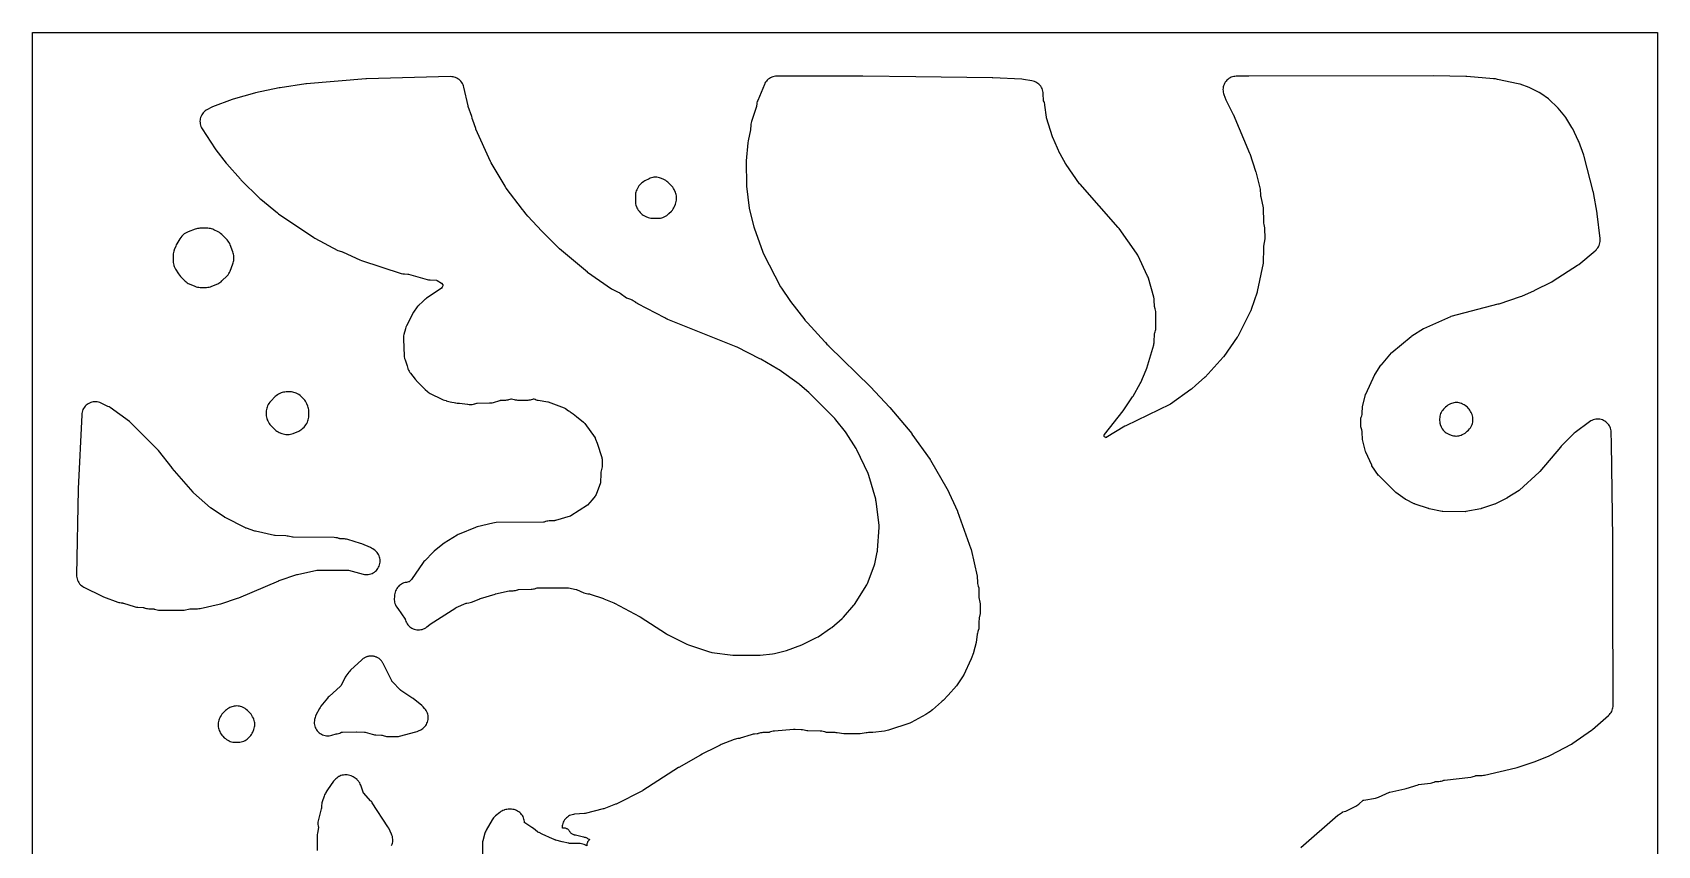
# Model space of a CAD drawing. Header units: millimetres. Extents: x 0 to 300, y 0 to 300.
# Drawn here: x 0 to 300, y 150 to 300 of the extents above; entities that cross this region are included whole.
import ezdxf

# ---------------------------------------------------------------- set-up
doc = ezdxf.new("R2010")
doc.units = ezdxf.units.MM
doc.layers.add('CUT', color=7, linetype='CONTINUOUS')

msp = doc.modelspace()

# ---------------------------------------------------------------- linework, layer by layer
at = {"layer": 'CUT'}
for points in [[(0.0029, 0.0029), (0, 0.0614), (0, 299.9386), (0.0029, 299.9971), (0.0614, 300), (299.8976, 300), (299.9561, 299.9971), (299.9589, 299.9386), (299.9589, 0.0614), (299.9561, 0.0029), (299.8976, 0), (0.0614, 0)], [(69.2936, 255.4072), (69.374, 255.3935), (69.3923, 255.3889), (72.8507, 254.432), (72.8559, 254.4306), (73.1263, 254.3716), (73.4016, 254.3429), (74.5835, 254.2857), (74.6026, 254.2843), (74.6256, 254.2808), (74.6522, 254.2707), (74.67, 254.2623), (74.7048, 254.2448), (75.5113, 253.7347), (75.7237, 253.4282), (75.7706, 253.3043), (75.7762, 253.2883), (75.7687, 253.2728), (75.6416, 253.0239), (75.5232, 252.8427), (75.5154, 252.8315), (75.507, 252.8256), (73.7934, 251.678), (72.7249, 250.9767), (72.5172, 250.8244), (72.4761, 250.7873), (72.4032, 250.7332), (72.2254, 250.5728), (71.8993, 250.2491), (71.394, 249.7651), (71.2536, 249.6192), (71.2221, 249.5808), (71.0974, 249.4486), (71.0871, 249.4356), (71.0307, 249.3747), (70.903, 249.2119), (70.4342, 248.5601), (70.3259, 248.3964), (70.3123, 248.3717), (70.289, 248.3367), (70.1902, 248.1582), (70.1807, 248.1392), (69.0396, 245.8635), (68.9359, 245.6268), (68.8571, 245.3807), (68.8551, 245.3729), (68.8465, 245.3472), (68.5588, 244.2824), (68.5071, 244.0465), (68.5011, 243.9961), (68.4845, 243.917), (68.4579, 243.6621), (68.4575, 243.4059), (68.6088, 240.364), (68.6304, 240.1373), (68.6726, 239.9136), (68.695, 239.8349), (68.6964, 239.8268), (68.7637, 239.5864), (69.1358, 238.4738), (69.2922, 237.9995), (69.3086, 237.9572), (69.3259, 237.9056), (69.4073, 237.6944), (69.5076, 237.4913), (69.6258, 237.2982), (69.7609, 237.1166), (70.6389, 236.0422), (70.8178, 235.8457), (70.8438, 235.8199), (70.9046, 235.7473), (71.0737, 235.5641), (72.0774, 234.581), (72.3072, 234.3248), (72.5074, 234.1256), (72.8885, 233.787), (73.0552, 233.6513), (73.2329, 233.5303), (73.4204, 233.4251), (75.5448, 232.3502), (75.8004, 232.2383), (76.0669, 232.1555), (76.0693, 232.155), (76.0719, 232.1541), (76.3687, 232.0797), (76.3849, 232.0722), (76.612, 231.9806), (76.8469, 231.9115), (77.0875, 231.8658), (77.3909, 231.8235), (77.8356, 231.712), (78.1026, 231.6603), (78.1069, 231.6599), (78.1185, 231.6577), (78.3896, 231.6355), (78.8219, 231.6236), (80.2836, 231.4195), (80.3603, 231.4018), (80.6151, 231.3702), (80.8718, 231.3649), (81.1277, 231.3859), (81.38, 231.433), (81.5896, 231.4835), (81.63, 231.4926), (81.6448, 231.4967), (82.0172, 231.5863), (82.0372, 231.5906), (82.0827, 231.5964), (84.3771, 231.6426), (84.61, 231.6582), (84.8405, 231.6954), (85.0665, 231.754), (85.0689, 231.7548), (86.2465, 232.1195), (86.2517, 232.121), (86.3017, 232.1321), (86.328, 232.1355), (86.3518, 232.1371), (87.3368, 232.1783), (87.3833, 232.1829), (87.5427, 232.1966), (87.5698, 232.2014), (87.6199, 232.2064), (87.7154, 232.227), (87.7594, 232.2347), (87.7933, 232.2438), (87.898, 232.2664), (88.1675, 232.3576), (88.3305, 232.4234), (88.3471, 232.4296), (88.3647, 232.4348), (88.393, 232.4298), (88.4102, 232.4254), (88.9162, 232.2844), (89.1235, 232.236), (89.3342, 232.2055), (89.5222, 232.1944), (89.5603, 232.192), (90.5072, 232.1745), (90.6048, 232.1746), (90.635, 232.1753), (90.68, 232.1745), (90.6803, 232.1745), (90.6804, 232.1745), (90.7835, 232.175), (91.4581, 232.1918), (91.4581, 232.1919), (91.4647, 232.192), (91.4717, 232.1925), (91.4722, 232.1925), (91.6921, 232.2068), (91.9099, 232.2403), (92.124, 232.293), (92.3325, 232.3642), (92.4829, 232.4231), (92.5009, 232.4296), (92.5168, 232.434), (92.5441, 232.425), (92.5615, 232.4176), (92.7555, 232.3302), (92.7593, 232.3285), (92.9575, 232.2492), (93.1618, 232.187), (93.3706, 232.1426), (95.1272, 231.8462), (95.132, 231.8453), (95.1833, 231.8327), (98.1351, 230.7656), (98.3813, 230.6395), (98.9616, 230.2276), (99.1225, 230.1134), (99.2338, 230.0344), (99.4322, 229.8936), (99.806, 229.6283), (100.4135, 229.1495), (101.7145, 228.1047), (101.855, 227.9642), (101.8722, 227.947), (101.8941, 227.9251), (101.9295, 227.8897), (101.9575, 227.8618), (103.834, 225.2005), (103.8349, 225.1983), (103.8474, 225.1672), (103.9221, 224.9807), (104.2193, 224.2392), (105.0727, 221.6023), (105.1216, 221.375), (105.125, 221.3572), (105.1281, 221.33), (105.1427, 219.854), (104.9646, 219.1337), (104.9137, 218.8661), (104.8922, 218.5945), (104.8907, 218.5315), (104.8891, 218.5109), (104.8481, 217.0061), (104.847, 216.9859), (104.846, 216.9787), (104.8373, 216.9431), (104.8309, 216.9239), (104.0429, 214.7607), (103.949, 214.5896), (103.9329, 214.5602), (103.9307, 214.5562), (103.8628, 214.4693), (103.2897, 213.7756), (102.4513, 212.7963), (99.3746, 210.8148), (99.3595, 210.8056), (99.3258, 210.7881), (99.2906, 210.7739), (99.2738, 210.7684), (96.5263, 209.9471), (96.5213, 209.9457), (96.4728, 209.9353), (96.4473, 209.9322), (96.4243, 209.9307), (95.3947, 209.8892), (95.1536, 209.8678), (94.9157, 209.8231), (94.6832, 209.7557), (94.4589, 209.6786), (94.4397, 209.6726), (94.3976, 209.663), (94.3547, 209.658), (94.3346, 209.6572), (85.5693, 209.5714), (85.2841, 209.5523), (85.0028, 209.5007), (82.1117, 208.7973), (81.9262, 208.7446), (81.7454, 208.6776), (78.7518, 207.4367), (78.5763, 207.3559), (78.4075, 207.2617), (76.0044, 205.7963), (75.719, 205.5936), (74.1721, 204.3226), (73.9695, 204.1367), (72.403, 202.5309), (72.2633, 202.3751), (72.1371, 202.2082), (69.9838, 199.098), (69.9806, 199.0937), (69.9481, 199.0541), (69.9295, 199.0352), (69.9118, 199.0193), (69.5101, 198.6763), (69.4961, 198.6649), (69.4644, 198.6427), (69.4277, 198.6305), (69.4102, 198.6261), (69.0346, 198.5405), (68.992, 198.5318), (68.79, 198.4964), (68.5556, 198.4311), (68.3285, 198.3434), (68.1111, 198.234), (67.9054, 198.104), (67.7132, 197.9546), (67.5365, 197.7873), (67.3769, 197.6035), (67.236, 197.4051), (67.115, 197.1939), (67.0151, 196.972), (66.9372, 196.7414), (66.8822, 196.5043), (66.8504, 196.263), (66.8423, 196.0198), (66.8429, 195.9833), (66.8259, 195.886), (66.8147, 195.8361), (66.7852, 195.5947), (66.7793, 195.3517), (66.797, 195.1092), (66.8382, 194.8696), (66.9025, 194.6351), (66.9892, 194.408), (67.0976, 194.1904), (67.2266, 193.9843), (67.375, 193.7918), (67.4197, 193.7393), (67.4309, 193.7239), (68.7778, 191.7691), (68.7883, 191.7531), (68.8081, 191.7168), (68.8326, 191.6358), (68.8475, 191.575), (68.9277, 191.3456), (69.0298, 191.1251), (69.1529, 190.9156), (69.2957, 190.719), (69.457, 190.5372), (69.6351, 190.3719), (69.8284, 190.2247), (70.0351, 190.0969), (70.2532, 189.9898), (70.4807, 189.9044), (70.7155, 189.8415), (70.9552, 189.8017), (71.1976, 189.7853), (71.4405, 189.7926), (71.6816, 189.8234), (71.9185, 189.8774), (72.149, 189.9542), (72.371, 190.053), (72.5824, 190.173), (72.7811, 190.3128), (73.3407, 190.7489), (73.3825, 190.78), (73.4256, 190.8092), (78.1267, 193.8526), (78.1312, 193.8554), (78.2023, 193.8937), (78.2189, 193.9014), (80.0549, 194.6931), (80.0714, 194.6998), (80.1079, 194.7116), (80.1455, 194.7198), (80.1631, 194.7224), (80.5509, 194.7701), (80.7848, 194.8102), (81.0139, 194.8723), (81.2361, 194.9559), (82.5528, 195.5238), (82.6165, 195.5491), (82.6816, 195.5707), (85.3883, 196.3847), (85.4312, 196.3967), (85.4746, 196.4071), (87.9718, 196.9586), (87.9772, 196.9597), (88.0611, 196.971), (88.0802, 196.9723), (88.7014, 196.9983), (88.9264, 197.0179), (89.1487, 197.0578), (89.3665, 197.1175), (89.5781, 197.1967), (89.6215, 197.2153), (89.6382, 197.2219), (89.675, 197.2336), (89.7134, 197.2381), (89.7314, 197.2388), (92.0524, 197.2843), (92.2632, 197.2974), (92.472, 197.3281), (92.6776, 197.3764), (93.1514, 197.5091), (93.1679, 197.5133), (93.2041, 197.52), (93.2409, 197.5234), (93.2573, 197.5238), (98.7977, 197.5303), (98.8161, 197.5299), (98.895, 197.5223), (98.9131, 197.5192), (100.3277, 197.2411), (100.3471, 197.2367), (100.429, 197.2114), (100.4474, 197.2041), (101.7934, 196.6265), (102.0254, 196.5403), (102.2647, 196.4774), (102.5092, 196.4385), (102.8191, 196.4048), (102.839, 196.4021), (102.9237, 196.3836), (102.943, 196.3778), (105.3775, 195.5656), (105.421, 195.5501), (105.4639, 195.533), (107.3215, 194.7489), (107.37, 194.7271), (107.4175, 194.7032), (112.0552, 192.2373), (112.0979, 192.2135), (112.1396, 192.1879), (117.0122, 189.0592), (117.2434, 188.9276), (120.7852, 187.1536), (121.1145, 187.0171), (124.959, 185.7362), (125.1868, 185.6721), (125.4196, 185.6299), (129.2996, 185.1137), (129.6343, 185.0919), (134.0523, 185.1009), (134.3149, 185.1152), (136.6198, 185.3635), (136.9552, 185.423), (138.9469, 185.918), (139.2001, 185.9954), (142.0222, 187.0242), (142.2865, 187.1382), (144.7262, 188.3614), (145.0015, 188.5222), (147.314, 190.0784), (147.5352, 190.2458), (149.4304, 191.8531), (149.5704, 191.9812), (149.7003, 192.1196), (151.6098, 194.3164), (151.7318, 194.4683), (151.8416, 194.6293), (153.8873, 197.8949), (154.005, 198.1046), (154.102, 198.3245), (155.3562, 201.585), (155.4175, 201.7643), (155.465, 201.9477), (155.9412, 204.122), (155.9742, 204.3055), (155.9935, 204.4909), (156.2703, 208.6531), (156.2749, 208.8864), (156.2577, 209.1191), (155.7309, 213.4757), (155.6978, 213.6788), (155.6481, 213.8786), (154.367, 218.2503), (154.3055, 218.4336), (154.2301, 218.6115), (152.1714, 222.9876), (152.0162, 223.2689), (150.202, 226.1098), (150.0672, 226.3005), (148.3018, 228.5669), (148.0991, 228.7965), (143.4558, 233.4493), (143.2959, 233.5962), (141.6574, 234.9749), (141.5064, 235.0925), (137.797, 237.7572), (137.5983, 237.8862), (134.4136, 239.7444), (134.2731, 239.8205), (130.0632, 241.9286), (129.8729, 242.0142), (117.2482, 247.068), (117.1923, 247.092), (117.1377, 247.1189), (116.9127, 247.2369), (116.9037, 247.2429), (116.7419, 247.3358), (111.7589, 249.9532), (111.548, 250.0517), (111.5368, 250.0557), (111.4401, 250.1062), (111.4353, 250.1089), (111.3643, 250.1538), (111.3488, 250.1651), (111.155, 250.3142), (111.1119, 250.3475), (111.1045, 250.3531), (110.8956, 250.4976), (110.6731, 250.6202), (110.4393, 250.7195), (109.7118, 250.9859), (109.696, 250.9921), (109.6677, 251.0054), (109.658, 251.012), (108.5074, 251.8332), (108.335, 251.9458), (108.1539, 252.0438), (108.1508, 252.0453), (106.9681, 252.6241), (106.9638, 252.6262), (106.9013, 252.6625), (106.8876, 252.6716), (102.4585, 255.7333), (102.4344, 255.7526), (97.2808, 260.0832), (96.9647, 260.3891), (94.0217, 263.3403), (91.4377, 266.1376), (91.1522, 266.4761), (90.8889, 266.7884), (90.7399, 266.9651), (90.4307, 267.3318), (87.4335, 271.3099), (87.4012, 271.3553), (87.3949, 271.3652), (87.2209, 271.6544), (84.6684, 275.9631), (84.6639, 275.972), (84.6498, 276), (84.6173, 276.0646), (84.5421, 276.2137), (81.8557, 282.1474), (81.8318, 282.2041), (81.8108, 282.2619), (81.288, 283.8298), (81.1805, 284.1523), (81.139, 284.2767), (81.0724, 284.4764), (80.4487, 286.3469), (80.4312, 286.4041), (80.4166, 286.462), (79.64, 289.909), (79.5744, 290.1454), (79.4859, 290.3743), (79.3754, 290.5934), (79.244, 290.8006), (79.0929, 290.9939), (78.9236, 291.1715), (78.7376, 291.3316), (78.5369, 291.4727), (78.3233, 291.5935), (78.0989, 291.6927), (77.8659, 291.7695), (77.6264, 291.8231), (77.3829, 291.8529), (77.1376, 291.8587), (77.1305, 291.8585), (61.6563, 291.4652), (61.507, 291.4569), (50.587, 290.5237), (50.4309, 290.5054), (45.6866, 289.7976), (45.5457, 289.7724), (41.1561, 288.858), (40.9837, 288.8156), (37.0524, 287.7004), (36.8475, 287.6326), (33.241, 286.2635), (33.0091, 286.1618), (32.2921, 285.8028), (32.0767, 285.6813), (31.8744, 285.5392), (31.6871, 285.3777), (31.5167, 285.1985), (31.3648, 285.0034), (31.233, 284.7942), (31.1224, 284.5731), (31.0342, 284.342), (30.9693, 284.1034), (30.9283, 283.8596), (30.9116, 283.6129), (30.9193, 283.3658), (30.9514, 283.1206), (31.0076, 282.8798), (31.0872, 282.6457), (31.1896, 282.4206), (31.3138, 282.2068), (33.6941, 278.5372), (33.8246, 278.3546), (35.7717, 275.8729), (35.8768, 275.7476), (38.3799, 272.9544), (38.4864, 272.8427), (41.9923, 269.3859), (42.1476, 269.2451), (45.2031, 266.7002), (45.4125, 266.5436), (51.9245, 262.1847), (52.1435, 262.0538), (56.38, 259.8064), (56.5849, 259.7093), (56.7977, 259.6312), (57.0167, 259.5727), (57.2086, 259.5307), (57.2287, 259.5257), (57.3135, 259.4971), (57.3325, 259.4888), (60.4186, 258.0501), (60.7091, 257.9361), (68.0782, 255.5649), (68.3714, 255.4898), (68.6715, 255.4507), (69.2748, 255.409)], [(111.5642, 267.6766), (111.6702, 267.4679), (111.8083, 267.2295), (111.9718, 267.0077), (112.1587, 266.8053), (112.1637, 266.8005), (112.3634, 266.6068), (112.5502, 266.4429), (112.7523, 266.2984), (112.9677, 266.1746), (113.1944, 266.0728), (113.6611, 265.8905), (113.8832, 265.8156), (114.1115, 265.7618), (114.3437, 265.7296), (114.578, 265.7193), (115.4736, 265.7219), (115.7053, 265.7334), (115.935, 265.7663), (116.1607, 265.8203), (116.3803, 265.895), (116.5921, 265.9898), (116.8302, 266.1099), (117.0635, 266.2438), (117.281, 266.4019), (117.4803, 266.5825), (117.9489, 267.0554), (118.116, 267.242), (118.2637, 267.4443), (118.3904, 267.6604), (118.4948, 267.8881), (118.6796, 268.3512), (118.757, 268.5754), (118.8128, 268.8059), (118.8465, 269.0407), (118.8578, 269.2777), (118.8578, 269.6188), (118.8467, 269.8541), (118.8136, 270.0873), (118.7586, 270.3164), (118.6823, 270.5392), (118.5854, 270.754), (118.4575, 271.005), (118.3261, 271.2325), (118.1716, 271.445), (117.9956, 271.64), (117.2654, 272.3684), (117.0808, 272.5351), (116.8806, 272.6826), (116.6666, 272.8095), (116.4412, 272.9145), (115.9518, 273.1134), (115.7227, 273.1938), (115.4869, 273.2516), (115.2465, 273.2863), (115.004, 273.2974), (114.9415, 273.2973), (114.7114, 273.2861), (114.4833, 273.2537), (114.2591, 273.2005), (114.0408, 273.1269), (113.8302, 273.0335), (113.0536, 272.6454), (112.8206, 272.5128), (112.6031, 272.356), (112.4036, 272.1769), (112.1352, 271.9085), (111.9496, 271.701), (111.7883, 271.4742), (111.6532, 271.2309), (111.5343, 270.9855), (111.5314, 270.9796), (111.4417, 270.7708), (111.3713, 270.5548), (111.3209, 270.3332), (111.2907, 270.108), (111.2812, 269.881), (111.2847, 268.8251), (111.2961, 268.5948), (111.3287, 268.3666), (111.3821, 268.1423), (111.3929, 268.1104), (111.3942, 268.1051), (111.4239, 268.0187), (111.456, 267.9239), (111.4585, 267.9184), (111.4693, 267.8869)], [(28.529, 253.8422), (28.7307, 253.7197), (28.9431, 253.6168), (29.9611, 253.1817), (30.1961, 253.0949), (30.4385, 253.0321), (30.686, 252.9938), (30.9361, 252.9805), (32.1334, 252.9768), (32.3876, 252.989), (32.6391, 253.0269), (32.8856, 253.0902), (33.1243, 253.1783), (34.1916, 253.6348), (34.4058, 253.7388), (34.6092, 253.8627), (34.7999, 254.0054), (34.9762, 254.1656), (35.9191, 255.1086), (36.0957, 255.3049), (36.2507, 255.5188), (36.3822, 255.7478), (36.4888, 255.9894), (36.9844, 257.2956), (37.0541, 257.5076), (37.1047, 257.7249), (37.1358, 257.9459), (37.1469, 258.1688), (37.1495, 258.6443), (37.1406, 258.8704), (37.1112, 259.0946), (37.0616, 259.3153), (36.9924, 259.5306), (36.5085, 260.8299), (36.4025, 261.0738), (36.2712, 261.3051), (36.1161, 261.5212), (35.9389, 261.7196), (34.9212, 262.7436), (34.7223, 262.9234), (34.5052, 263.0808), (34.2726, 263.2141), (33.4953, 263.6056), (33.2836, 263.7002), (33.0642, 263.7747), (32.8388, 263.8286), (32.6094, 263.8614), (32.3779, 263.8729), (30.9075, 263.8771), (30.6844, 263.8678), (30.463, 263.8386), (30.2451, 263.7898), (30.0324, 263.7217), (28.7186, 263.2354), (28.4722, 263.1288), (28.2386, 262.9964), (28.0205, 262.8397), (27.8205, 262.6605), (27.5684, 262.4089), (27.3717, 262.1879), (27.2025, 261.9453), (26.6296, 261.0101), (26.5209, 260.8133), (26.4303, 260.6076), (26.1486, 259.8808), (26.1454, 259.8723), (26.1428, 259.8657), (26.0696, 259.6474), (26.0167, 259.4232), (25.9847, 259.1952), (25.9739, 258.9651), (25.9726, 257.8419), (25.9869, 257.5718), (26.0303, 257.3049), (26.1023, 257.0443), (26.1098, 257.0218), (26.1118, 257.0148), (26.1724, 256.8344), (26.2758, 256.5757), (26.4073, 256.33), (26.4079, 256.3291), (26.4097, 256.3262), (26.9351, 255.4641), (27.1075, 255.2162), (27.3086, 254.9909), (28.1645, 254.1413), (28.3397, 253.9831)], [(10.5124, 231.6222), (10.2959, 231.5066), (10.0919, 231.3704), (9.9022, 231.2149), (9.7286, 231.0415), (9.5729, 230.8519), (9.4365, 230.648), (9.3207, 230.4317), (9.2267, 230.2051), (9.1554, 229.9703), (9.1074, 229.7297), (9.0833, 229.4856), (8.4036, 215.7858), (8.4009, 215.7055), (8.1258, 199.9434), (8.1344, 199.689), (8.1687, 199.4368), (8.2285, 199.1893), (8.3132, 198.9493), (8.4219, 198.719), (8.5534, 198.5011), (8.7064, 198.2976), (8.8793, 198.1107), (9.0703, 197.9424), (9.2774, 197.7944), (9.4985, 197.6683), (12.8309, 195.9854), (13.1042, 195.8672), (15.7287, 194.9137), (15.9275, 194.8507), (16.1307, 194.8045), (16.3371, 194.7754), (16.6735, 194.7423), (16.6935, 194.7398), (16.779, 194.7219), (16.7984, 194.7162), (18.7423, 194.0861), (18.9641, 194.0254), (19.1905, 193.9852), (19.4196, 193.9661), (20.4288, 193.9283), (20.4457, 193.9273), (20.482, 193.9226), (20.5165, 193.9116), (20.5325, 193.9053), (20.5943, 193.8791), (20.8069, 193.8006), (21.0257, 193.7415), (21.249, 193.7026), (21.4749, 193.684), (22.3658, 193.6513), (22.3834, 193.6503), (22.421, 193.6453), (22.458, 193.6369), (22.4748, 193.6318), (22.7419, 193.5439), (22.9942, 193.4752), (23.2523, 193.4332), (23.5135, 193.4185), (27.5288, 193.4022), (27.7699, 193.4128), (28.0087, 193.4467), (29.0162, 193.6394), (29.0212, 193.6403), (29.0983, 193.649), (29.1159, 193.6499), (30.4747, 193.6883), (30.7004, 193.7049), (30.9238, 193.7419), (34.4755, 194.4967), (34.7459, 194.5702), (37.8618, 195.608), (38.0574, 195.6824), (45.4529, 198.8553), (45.499, 198.8739), (45.5458, 198.8906), (48.8115, 199.9796), (48.8682, 199.997), (48.9258, 200.0115), (52.4653, 200.8116), (52.4859, 200.8157), (52.5758, 200.8257), (52.5967, 200.8262), (58.1988, 200.8223), (58.2042, 200.8221), (58.2559, 200.8178), (58.2823, 200.8131), (58.3056, 200.8075), (61.0256, 200.0778), (61.262, 200.0265), (61.5022, 199.9982), (61.744, 199.9934), (61.9851, 200.0119), (62.2233, 200.0536), (62.4564, 200.1181), (62.6822, 200.2049), (62.8985, 200.3131), (63.1033, 200.4416), (63.2948, 200.5894), (63.4711, 200.755), (63.6305, 200.9368), (63.7717, 201.1332), (63.8932, 201.3423), (63.9939, 201.5622), (64.073, 201.7907), (64.1295, 202.0259), (64.1631, 202.2654), (64.1734, 202.507), (64.1603, 202.7485), (64.1239, 202.9876), (64.0646, 203.2221), (63.9829, 203.4497), (63.8796, 203.6684), (63.7556, 203.876), (63.6122, 204.0708), (63.4506, 204.2507), (63.2724, 204.4142), (63.0792, 204.5597), (62.8031, 204.7474), (62.5975, 204.8732), (62.3807, 204.9786), (60.8057, 205.6523), (60.5382, 205.7492), (58.1777, 206.4546), (57.9788, 206.5052), (57.7764, 206.5394), (57.5719, 206.5568), (56.7944, 206.5911), (56.7753, 206.5924), (56.7345, 206.5984), (56.6945, 206.6085), (56.6764, 206.6146), (56.5543, 206.6592), (56.2809, 206.7417), (55.9998, 206.7924), (55.7148, 206.8108), (48.1276, 206.8654), (48.1077, 206.866), (48.0225, 206.8757), (48.003, 206.8795), (47.2241, 207.0524), (46.989, 207.0929), (46.7511, 207.1109), (44.8041, 207.1645), (44.7855, 207.1655), (44.7059, 207.1756), (44.6877, 207.1793), (41.169, 207.9856), (41.113, 207.9999), (41.0579, 208.0168), (39.4847, 208.5418), (39.4059, 208.5712), (39.3294, 208.6061), (35.567, 210.4855), (35.4989, 210.5223), (35.4334, 210.5635), (32.9737, 212.2217), (32.9081, 212.2693), (32.8458, 212.3213), (29.7424, 215.0953), (29.6875, 215.1476), (29.6361, 215.2032), (25.8071, 219.62), (25.7891, 219.6413), (25.7716, 219.663), (23.2355, 222.8806), (23.038, 223.1026), (18.1823, 227.9482), (18.0374, 228.0818), (17.8824, 228.2036), (14.3164, 230.7853), (14.1237, 230.9117), (13.9202, 231.0198), (12.6501, 231.6212), (12.4235, 231.7152), (12.1887, 231.7865), (11.9481, 231.8345), (11.704, 231.8587), (11.4587, 231.8588), (11.2145, 231.8348), (10.9739, 231.7871), (10.7391, 231.716)], [(44.0055, 227.4853), (44.0085, 227.4822), (44.7348, 226.7589), (44.9191, 226.5927), (45.1191, 226.4456), (45.3326, 226.319), (45.5576, 226.2143), (46.0482, 226.0149), (46.2772, 225.9345), (46.5129, 225.8767), (46.7531, 225.8421), (46.9955, 225.8309), (47.1349, 225.8312), (47.3856, 225.8444), (47.6337, 225.8827), (47.8767, 225.9457), (48.1122, 226.0327), (49.1358, 226.4706), (49.3451, 226.5719), (49.5441, 226.6922), (49.731, 226.8305), (49.9043, 226.9855), (50.1205, 227.1978), (50.3078, 227.4036), (50.4712, 227.6289), (50.6085, 227.871), (50.7346, 228.1253), (50.8277, 228.3374), (50.9008, 228.5571), (50.9533, 228.7827), (50.9847, 229.0121), (50.9947, 229.2435), (50.9919, 230.14), (50.9802, 230.3749), (50.9463, 230.6076), (50.8908, 230.8362), (50.8141, 231.0585), (50.6335, 231.5113), (50.5277, 231.7417), (50.3991, 231.9603), (50.2491, 232.1647), (50.0791, 232.3528), (49.5905, 232.8414), (49.3871, 233.0237), (49.1651, 233.1827), (48.927, 233.3166), (48.6992, 233.4287), (48.4883, 233.5208), (48.2698, 233.593), (48.0455, 233.6449), (47.8175, 233.6759), (47.5875, 233.6858), (46.8104, 233.6835), (46.5759, 233.6718), (46.3436, 233.6381), (46.1154, 233.5828), (45.8935, 233.5064), (45.6797, 233.4094), (45.4256, 233.2795), (45.1961, 233.1464), (44.9821, 232.9897), (44.7859, 232.8112), (43.9763, 231.9923), (43.7985, 231.792), (43.6431, 231.5738), (43.5119, 231.3402), (43.4032, 231.1196), (43.3994, 231.1119), (43.3064, 230.899), (43.2336, 230.6784), (43.1817, 230.4519), (43.1509, 230.2216), (43.1417, 229.9895), (43.1451, 229.4842), (43.1577, 229.25), (43.1922, 229.018), (43.2483, 228.7903), (43.3255, 228.5688), (43.3304, 228.5579), (43.3367, 228.5403), (43.4344, 228.3288), (43.5515, 228.1034), (43.6814, 227.8822), (43.8332, 227.6754)], [(262.0644, 225.6504), (262.2904, 225.5958), (262.5204, 225.5625), (262.7526, 225.5506), (262.7575, 225.5506), (262.7955, 225.5505), (263.0277, 225.5602), (263.258, 225.5916), (263.4844, 225.6441), (263.705, 225.7175), (263.9177, 225.811), (264.199, 225.9506), (264.4345, 226.0838), (264.6542, 226.2416), (264.8555, 226.4223), (265.0831, 226.6499), (265.2593, 226.8457), (265.4139, 227.0589), (265.5452, 227.2872), (265.6263, 227.4472), (265.7227, 227.6619), (265.7985, 227.8847), (265.853, 228.1136), (265.8858, 228.3466), (265.8965, 228.5817), (265.885, 228.8167), (265.8515, 229.0496), (265.7963, 229.2783), (265.7198, 229.5009), (265.5715, 229.8741), (265.4693, 230.0983), (265.3456, 230.3114), (265.2016, 230.5112), (265.0385, 230.6959), (264.8951, 230.843), (264.6956, 231.0266), (264.4774, 231.1876), (264.2431, 231.3239), (263.9841, 231.4564), (263.7713, 231.553), (263.5505, 231.6292), (263.3235, 231.6845), (263.0923, 231.7184), (262.859, 231.7306), (262.6256, 231.7209), (262.3941, 231.6895), (262.1665, 231.6366), (261.9449, 231.5627), (261.7312, 231.4684), (261.5086, 231.3576), (261.2711, 231.2226), (261.0498, 231.0626), (260.8472, 230.8793), (260.4773, 230.5059), (260.4726, 230.5012), (260.469, 230.4976), (260.3049, 230.3148), (260.1596, 230.1169), (260.0343, 229.9056), (259.9305, 229.6831), (259.8489, 229.4515), (259.7905, 229.2129), (259.7557, 228.9698), (259.745, 228.7245), (259.7468, 228.3873), (259.7583, 228.1611), (259.7902, 227.9368), (259.8423, 227.7164), (259.8475, 227.7008), (259.8514, 227.6846), (259.9244, 227.4701), (259.9297, 227.458), (259.9353, 227.4417), (260.0274, 227.2366), (260.0981, 227.0964), (260.2269, 226.8709), (260.3784, 226.66), (260.5509, 226.4659), (260.7427, 226.2908), (260.9515, 226.1365), (261.1753, 226.0047), (261.4115, 225.8968), (261.8445, 225.7257)], [(52.5654, 171.1523), (52.7306, 170.9675), (52.9132, 170.8), (53.1114, 170.6514), (53.3235, 170.5232), (53.5471, 170.4166), (53.7803, 170.3326), (54.0206, 170.2722), (54.2657, 170.2358), (54.5132, 170.2238), (54.7606, 170.2365), (55.0056, 170.2735), (55.2458, 170.3346), (56.0788, 170.5913), (56.1378, 170.6063), (56.2421, 170.6223), (56.4786, 170.6704), (56.7094, 170.741), (56.9323, 170.8335), (57.0399, 170.8844), (57.0898, 170.9024), (57.1419, 170.9187), (57.1561, 170.9227), (57.1943, 170.9306), (57.2332, 170.9348), (57.2521, 170.9355), (59.7594, 170.9676), (59.7762, 170.9677), (59.8133, 170.9672), (61.3078, 170.9256), (61.3255, 170.9247), (61.3623, 170.9203), (61.3986, 170.9126), (61.4153, 170.9079), (62.708, 170.5114), (62.9179, 170.4568), (63.1316, 170.4207), (63.3477, 170.4032), (64.4435, 170.3621), (64.4651, 170.3607), (64.5092, 170.3542), (64.5524, 170.3429), (64.5728, 170.3357), (64.7269, 170.2768), (64.9378, 170.2068), (65.154, 170.1558), (65.374, 170.1241), (65.5959, 170.1121), (67.1229, 170.0976), (67.3421, 170.1052), (67.5598, 170.1319), (67.7743, 170.1776), (70.762, 170.9525), (71.0209, 171.0349), (71.2694, 171.145), (71.6741, 171.3512), (71.8841, 171.4713), (72.0815, 171.6112), (72.2645, 171.7696), (72.4313, 171.9448), (72.5803, 172.1354), (72.7103, 172.3395), (72.8199, 172.5552), (72.9082, 172.7804), (72.9742, 173.0132), (73.0175, 173.2512), (73.0375, 173.4924), (73.0342, 173.7343), (73.0074, 173.9748), (72.9576, 174.2115), (72.8851, 174.4423), (72.7906, 174.6651), (72.675, 174.8776), (72.5395, 175.078), (72.3852, 175.2644), (72.1073, 175.5688), (71.8436, 175.8184), (70.2625, 177.1112), (70.0481, 177.2683), (67.9781, 178.6216), (67.96, 178.6342), (67.89, 178.6919), (67.8743, 178.7072), (66.4562, 180.1671), (66.4423, 180.1822), (66.416, 180.2155), (66.3934, 180.2514), (66.3838, 180.2695), (65.3521, 182.3519), (65.3498, 182.3569), (64.7541, 183.559), (64.6928, 183.6687), (64.6348, 183.7727), (64.6348, 183.7728), (64.6347, 183.7729), (64.5629, 183.8762), (64.4951, 183.9739), (64.495, 183.974), (64.4133, 184.07), (64.3364, 184.1604), (64.3363, 184.1605), (64.2454, 184.2483), (64.1602, 184.3305), (64.1601, 184.3306), (64.0608, 184.4092), (63.9682, 184.4825), (63.9681, 184.4826), (63.8613, 184.5513), (63.7623, 184.6151), (63.7622, 184.6151), (63.7621, 184.6152), (63.6489, 184.6732), (63.5443, 184.7268), (63.5442, 184.7268), (63.5442, 184.7269), (63.4254, 184.7737), (63.3165, 184.8167), (63.3164, 184.8167), (63.1931, 184.8519), (63.081, 184.8839), (63.0809, 184.8839), (63.0808, 184.8839), (62.9541, 184.9069), (62.84, 184.9276), (62.8399, 184.9276), (62.8399, 184.9277), (62.7107, 184.9382), (62.5959, 184.9476), (62.5958, 184.9476), (62.4652, 184.9455), (62.351, 184.9437), (62.3509, 184.9437), (62.22, 184.9286), (62.1077, 184.9157), (62.1076, 184.9157), (61.9771, 184.8876), (61.8683, 184.8641), (61.8682, 184.8641), (61.7387, 184.8226), (61.6351, 184.7894), (61.635, 184.7894), (61.5066, 184.7338), (61.4103, 184.6921), (61.4102, 184.6921), (61.2817, 184.6209), (61.1961, 184.5734), (61.0617, 184.4806), (60.9945, 184.4342), (60.8076, 184.276), (58.729, 182.3346), (58.5669, 182.1684), (58.4208, 181.9878), (57.8523, 181.2141), (57.7441, 181.0542), (57.6486, 180.8866), (56.9216, 179.4875), (56.913, 179.4719), (56.8932, 179.4409), (56.8685, 179.4143), (56.8554, 179.402), (54.731, 177.4903), (54.5923, 177.3554), (54.4644, 177.2101), (53.2366, 175.7017), (53.0816, 175.4893), (52.9497, 175.2618), (52.3204, 174.0314), (52.2302, 173.8343), (52.1574, 173.6302), (52.1026, 173.4206), (52.066, 173.2514), (52.0258, 173.0069), (52.01, 172.7596), (52.0187, 172.512), (52.0519, 172.2664), (52.1093, 172.0254), (52.1902, 171.7912), (52.2939, 171.5662), (52.4194, 171.3525)], [(38.7822, 169.1641), (39.0161, 169.25), (39.2402, 169.3587), (39.4524, 169.4893), (39.6505, 169.6402), (39.8327, 169.8102), (40.1272, 170.1139), (40.2882, 170.2969), (40.4305, 170.4947), (40.553, 170.7054), (40.6543, 170.9271), (40.8495, 171.4158), (40.9262, 171.6376), (40.9818, 171.8656), (41.0158, 172.0978), (41.0278, 172.3322), (41.028, 172.3685), (41.0182, 172.6014), (40.9866, 172.8324), (40.9337, 173.0595), (40.8599, 173.2807), (40.7658, 173.494), (40.6293, 173.7681), (40.4979, 174.0001), (40.3424, 174.2169), (40.1647, 174.4158), (39.6636, 174.9201), (39.4704, 175.0952), (39.2599, 175.2492), (39.0346, 175.3805), (38.8627, 175.469), (38.6467, 175.5675), (38.4224, 175.6451), (38.1917, 175.7011), (37.9567, 175.7349), (37.7196, 175.7462), (37.4825, 175.7351), (37.2475, 175.7015), (37.0168, 175.6458), (36.7923, 175.5684), (36.4466, 175.4305), (36.2187, 175.3261), (36.0024, 175.1993), (35.7999, 175.0516), (35.6132, 174.8843), (35.1404, 174.4159), (34.9599, 174.2167), (34.8018, 173.9993), (34.668, 173.7661), (34.551, 173.5342), (34.4542, 173.3175), (34.3785, 173.0926), (34.3244, 172.8616), (34.2925, 172.6265), (34.283, 172.3894), (34.285, 172.1251), (34.2974, 171.8936), (34.3313, 171.6643), (34.3862, 171.4392), (34.4618, 171.22), (34.5573, 171.0089), (34.6714, 170.7849), (34.8051, 170.5539), (34.9626, 170.3385), (35.1422, 170.1411), (35.3961, 169.8903), (35.5977, 169.7116), (35.8173, 169.5557), (36.0524, 169.4242), (36.2975, 169.304), (36.5079, 169.2126), (36.7258, 169.1408), (36.9494, 169.0894), (37.1768, 169.0586), (37.406, 169.0488), (38.046, 169.0508), (38.2948, 169.064), (38.541, 169.1019)]]:
    msp.add_lwpolyline(points, close=True, dxfattribs=at)
for points in [[(234.1307, 149.626), (240.9534, 155.5736), (241.0059, 155.6167), (241.0607, 155.6568), (241.7885, 156.1579), (241.8032, 156.1676), (241.8363, 156.1861), (241.8722, 156.198), (241.8893, 156.2024), (242.1341, 156.2589), (242.4232, 156.3443), (242.6999, 156.4639), (244.297, 157.2718), (244.4771, 157.3724), (244.6483, 157.4875), (244.8094, 157.6164), (245.6453, 158.3436), (245.6585, 158.3545), (245.6883, 158.376), (245.722, 158.3849), (245.7223, 158.3849), (245.7237, 158.3853), (245.7405, 158.3885), (247.8818, 158.7478), (248.0873, 158.7913), (248.2885, 158.8518), (248.4839, 158.9291), (250.4626, 159.809), (250.4807, 159.8165), (250.5613, 159.8427), (250.5803, 159.8472), (253.3106, 160.4285), (253.562, 160.4958), (255.7564, 161.2082), (255.773, 161.2132), (255.8462, 161.2296), (255.8634, 161.2323), (258.0501, 161.5166), (258.2811, 161.5577), (258.5071, 161.6202), (258.7263, 161.7037), (258.8777, 161.7697), (258.8937, 161.7762), (258.9292, 161.7879), (258.9657, 161.7928), (258.9832, 161.794), (259.5843, 161.8192), (259.8202, 161.8403), (260.053, 161.8836), (260.2806, 161.9487), (260.5011, 162.0351), (260.5067, 162.0376), (260.5244, 162.045), (260.5637, 162.058), (260.6041, 162.0668), (260.6231, 162.0695), (265.5271, 162.6304), (265.7413, 162.6644), (265.9518, 162.7168), (266.1569, 162.7873), (266.3918, 162.8795), (266.4119, 162.8868), (266.4564, 162.8986), (266.5019, 162.9053), (266.5232, 162.9066), (267.5744, 162.9402), (267.8119, 162.9591), (268.0465, 163.0006), (273.8149, 164.3062), (274.053, 164.3726), (277.2138, 165.4254), (277.3527, 165.4763), (279.9719, 166.5245), (280.2228, 166.6414), (284.0996, 168.7164), (284.3498, 168.8698), (287.7615, 171.2488), (287.98, 171.4199), (290.9217, 173.9999), (291.0921, 174.1643), (291.2462, 174.3441), (291.3826, 174.5376), (291.5001, 174.7432), (291.5976, 174.959), (291.6743, 175.183), (291.7294, 175.4133), (291.7625, 175.6477), (291.7732, 175.8843), (291.7332, 196.6459), (291.714, 206.5986), (291.7137, 206.6282), (291.4728, 224.1588), (291.4721, 224.1958), (291.4135, 226.2488), (291.3942, 226.4955), (291.3506, 226.739), (291.2832, 226.9771), (291.1925, 227.2073), (291.0796, 227.4274), (290.9454, 227.6353), (290.7914, 227.8289), (290.619, 228.0064), (290.4298, 228.1659), (290.2259, 228.306), (290.0091, 228.4252), (289.7815, 228.5223), (289.5455, 228.5966), (289.3033, 228.6471), (289.0573, 228.6734), (288.8099, 228.6753), (288.5635, 228.6528), (288.3205, 228.6059), (288.0834, 228.5353), (287.8544, 228.4416), (287.6358, 228.3258), (287.4297, 228.1889), (284.7459, 226.2077), (284.6019, 226.0929), (284.4667, 225.9679), (282.1784, 223.6894), (282.0246, 223.5216), (278.243, 218.9997), (278.1887, 218.9391), (278.1303, 218.8823), (274.4895, 215.574), (274.4853, 215.5703), (274.4181, 215.5188), (274.4021, 215.5081), (272.2295, 214.1402), (272.1785, 214.1098), (272.1261, 214.0821), (270.0308, 213.0378), (269.9547, 213.0031), (269.8763, 212.9739), (267.491, 212.1784), (267.417, 212.1563), (267.3416, 212.1391), (264.5812, 211.6019), (264.5631, 211.5988), (264.4846, 211.5913), (264.4663, 211.5909), (260.3368, 211.5995), (260.3169, 211.6001), (260.2315, 211.6093), (260.212, 211.613), (257.7859, 212.1395), (257.7225, 212.1551), (257.66, 212.1742), (255.2156, 212.9932), (255.1358, 213.0232), (255.0584, 213.0587), (253.5343, 213.826), (253.4593, 213.8672), (253.3875, 213.9136), (251.6519, 215.1266), (251.6474, 215.1298), (251.5824, 215.1839), (251.5684, 215.1971), (248.5579, 218.2076), (248.5541, 218.2117), (248.4994, 218.2763), (248.4879, 218.2918), (247.2531, 220.0599), (247.2432, 220.0748), (247.2052, 220.1418), (247.1976, 220.158), (246.1135, 222.586), (246.1113, 222.5911), (246.0834, 222.6709), (246.0783, 222.6894), (245.5209, 224.9218), (245.5167, 224.941), (245.5048, 225.0248), (245.5036, 225.0443), (245.4651, 226.1071), (245.4385, 226.3916), (245.3796, 226.6712), (245.2164, 227.2728), (245.2123, 227.2895), (245.2059, 227.3261), (245.2029, 227.3633), (245.2026, 227.38), (245.2171, 228.836), (245.2177, 228.8534), (245.2215, 228.8907), (245.2322, 228.9266), (245.2383, 228.9429), (245.269, 229.0195), (245.3568, 229.2787), (245.4158, 229.5459), (245.4453, 229.818), (245.501, 230.8693), (245.5024, 230.8871), (245.5137, 230.9631), (245.5176, 230.9806), (246.0581, 233.1667), (246.0628, 233.1839), (246.0883, 233.2566), (246.0954, 233.273), (247.7623, 236.8873), (247.7645, 236.892), (247.8033, 236.9613), (247.8131, 236.9764), (248.9187, 238.6039), (248.9568, 238.6569), (248.9978, 238.7078), (250.8717, 240.9042), (250.8753, 240.9082), (250.9335, 240.9663), (250.9476, 240.9786), (254.4773, 243.915), (254.5374, 243.9618), (254.6003, 244.0047), (256.7522, 245.3719), (256.7563, 245.3744), (256.8198, 245.4087), (256.8346, 245.4156), (261.7872, 247.6065), (261.7919, 247.6085), (261.8648, 247.6343), (261.8817, 247.6391), (270.5684, 249.9149), (270.7255, 249.9616), (274.6813, 251.2803), (274.897, 251.3635), (277.2259, 252.3877), (277.3437, 252.4432), (280.4737, 254.019), (280.7109, 254.1552), (285.1853, 257.0603), (285.413, 257.2271), (288.438, 259.7177), (288.5733, 259.8375), (288.6073, 259.8699), (288.7846, 260.0572), (288.9417, 260.2618), (289.0769, 260.4815), (289.1887, 260.7139), (289.276, 260.9567), (289.3378, 261.2071), (289.3735, 261.4626), (289.3827, 261.7204), (289.3652, 261.9777), (288.8205, 266.5203), (288.8006, 266.6551), (288.1294, 270.4776), (288.089, 270.6652), (286.4299, 277.1459), (286.3506, 277.3988), (285.4242, 279.885), (285.3357, 280.0932), (284.3012, 282.2501), (284.169, 282.4907), (283.0257, 284.3263), (282.8412, 284.5843), (281.6338, 286.0652), (281.3981, 286.3166), (280.0953, 287.5274), (279.8198, 287.7493), (278.3991, 288.7363), (278.1087, 288.9102), (276.5374, 289.7117), (276.2622, 289.8319), (274.5979, 290.4423), (274.2518, 290.5416), (270.4297, 291.3456), (270.027, 291.4303), (269.7152, 291.4757), (264.7385, 291.8806), (264.5829, 291.8884), (258.6996, 291.9993), (258.6503, 291.9998), (224.5496, 291.9698), (224.5088, 291.9694), (222.2076, 291.9298), (221.9682, 291.9142), (221.7313, 291.8756), (221.4992, 291.8146), (221.274, 291.7315), (221.0579, 291.6273), (220.8527, 291.5028), (220.6604, 291.3592), (220.4828, 291.1978), (220.3214, 291.0202), (220.1779, 290.8279), (220.0534, 290.6227), (219.9492, 290.4065), (219.8662, 290.1813), (219.8051, 289.9492), (219.7666, 289.7123), (219.751, 289.4729), (219.7584, 289.233), (219.7888, 288.9949), (219.8419, 288.7609), (219.9172, 288.533), (220.2806, 287.5878), (220.3863, 287.3505), (221.5837, 284.9991), (221.6022, 284.9612), (221.6193, 284.9226), (224.6507, 277.7562), (224.6681, 277.7126), (224.6838, 277.6684), (225.7696, 274.4085), (225.7834, 274.3643), (225.7955, 274.3195), (226.6021, 271.0767), (226.6062, 271.0582), (226.6178, 270.9771), (226.6191, 270.9581), (226.6548, 270.106), (226.674, 269.8842), (226.7129, 269.665), (227.1568, 267.6804), (227.1606, 267.6613), (227.1704, 267.578), (227.1711, 267.5586), (227.2037, 265.125), (227.2229, 264.8474), (227.2728, 264.5737), (227.4228, 263.9504), (227.427, 263.9308), (227.4381, 263.8452), (227.4391, 263.8253), (227.4806, 262.0507), (227.4806, 262.0328), (227.4751, 261.9556), (227.4725, 261.9379), (227.2429, 260.5763), (227.2187, 260.3906), (227.2084, 260.2037), (227.1622, 257.5243), (227.1615, 257.5066), (227.153, 257.4307), (227.1498, 257.4132), (226.0721, 252.2435), (226.0559, 252.1756), (226.0357, 252.1089), (224.9537, 248.8716), (224.924, 248.7923), (224.8888, 248.7154), (222.4787, 243.9078), (222.4371, 243.8319), (222.3901, 243.7592), (219.8968, 240.1925), (219.8492, 240.129), (219.7974, 240.0688), (216.4545, 236.4322), (216.4083, 236.3847), (216.3596, 236.3398), (214.7562, 234.9439), (214.7503, 234.9388), (214.7478, 234.9367), (214.7383, 234.9284), (214.7271, 234.9186), (213.9284, 234.2233), (213.886, 234.1881), (213.842, 234.1549), (210.0373, 231.417), (210.0327, 231.4138), (209.9601, 231.3703), (209.943, 231.3615), (201.8282, 227.4592), (201.6092, 227.3401), (198.2118, 225.2666), (198.196, 225.2575), (198.161, 225.2407), (198.1261, 225.2576), (198.1102, 225.2667), (197.8835, 225.4058), (197.8689, 225.4153), (197.8394, 225.4374), (197.8366, 225.4742), (197.8365, 225.4916), (197.8409, 225.7299), (197.8417, 225.7472), (197.8458, 225.7841), (197.8661, 225.8152), (197.8765, 225.829), (201.3554, 230.2144), (201.4735, 230.3762), (203.0667, 232.7531), (203.17, 232.9213), (204.4665, 235.2308), (204.5745, 235.4471), (205.5826, 237.7365), (205.6933, 238.0395), (206.9604, 242.3535), (207.0105, 242.5547), (207.0438, 242.7595), (207.06, 242.9663), (207.11, 244.3266), (207.1112, 244.3464), (207.1173, 244.3887), (207.1278, 244.4302), (207.1342, 244.449), (207.1839, 244.5834), (207.2509, 244.7919), (207.2993, 245.0054), (207.3288, 245.2224), (207.3393, 245.4412), (207.3504, 248.3002), (207.339, 248.5491), (207.3028, 248.7956), (207.2423, 249.0373), (207.1267, 249.4175), (207.1252, 249.4227), (207.1144, 249.4729), (207.1111, 249.4993), (207.1097, 249.523), (207.0716, 250.5763), (207.0426, 250.8759), (206.9779, 251.1698), (205.9798, 254.6797), (205.9172, 254.8703), (205.8396, 255.0552), (204.0435, 258.8946), (203.9382, 259.0955), (203.8151, 259.2859), (200.5795, 263.8274), (200.4163, 264.0327), (193.3735, 271.9984), (193.3295, 272.0511), (193.2886, 272.1063), (190.8238, 275.6422), (190.7943, 275.6866), (190.7669, 275.7322), (189.6936, 277.6089), (189.6672, 277.6577), (189.6431, 277.7077), (188.3189, 280.6226), (188.2896, 280.693), (188.2649, 280.7653), (187.1932, 284.2512), (187.1918, 284.2564), (187.1741, 284.3358), (187.1713, 284.354), (186.882, 286.5734), (186.8448, 286.7864), (186.7894, 286.9953), (186.7161, 287.1988), (186.6454, 287.371), (186.6434, 287.3762), (186.6287, 287.4228), (186.625, 287.4517), (186.6234, 287.4762), (186.5738, 288.7124), (186.5521, 288.9553), (186.5069, 289.1949), (186.4386, 289.4289), (186.3478, 289.6552), (186.2354, 289.8715), (186.1025, 290.0759), (185.9503, 290.2664), (185.7803, 290.4411), (185.594, 290.5984), (185.3933, 290.7369), (185.1801, 290.8551), (184.9564, 290.952), (184.7243, 291.0266), (184.486, 291.0783), (182.9235, 291.3382), (182.6486, 291.3685), (177.2671, 291.6604), (177.162, 291.6638), (163.0714, 291.8349), (153.3005, 291.9535), (153.2707, 291.9536), (137.4008, 291.9573), (137.1564, 291.9453), (136.9143, 291.9096), (136.6768, 291.8503), (136.4463, 291.7681), (136.2249, 291.6638), (136.0148, 291.5383), (135.818, 291.3928), (135.6363, 291.2289), (135.4716, 291.0479), (135.3253, 290.8517), (135.1989, 290.6422), (135.0936, 290.4212), (133.8659, 287.4836), (133.7842, 287.2584), (133.7245, 287.0264), (133.6872, 286.7897), (133.652, 286.4659), (133.6494, 286.4465), (133.6317, 286.3642), (133.6261, 286.3455), (132.7139, 283.5542), (132.6534, 283.336), (132.6129, 283.1132), (132.5927, 282.8877), (132.5595, 282.1355), (132.5584, 282.1185), (132.5486, 282.0458), (132.5451, 282.0291), (132.0848, 280.0159), (132.0305, 279.6668), (131.7514, 276.3264), (131.7429, 276.0914), (131.7429, 276.0908), (131.7428, 276.0896), (131.7876, 271.9177), (131.8064, 271.6371), (132.3073, 267.5937), (132.3626, 267.2962), (133.1403, 264.1769), (133.209, 263.9483), (134.7875, 259.4845), (134.9291, 259.1595), (138.1014, 253.0929), (138.2401, 252.8595), (139.7958, 250.5385), (139.796, 250.5381), (139.8967, 250.3985), (142.5519, 246.9728), (142.5755, 246.9449), (142.5843, 246.9335), (142.7249, 246.7677), (143.0271, 246.4411), (146.2548, 242.9129), (146.3662, 242.7987), (146.6543, 242.5216), (146.9121, 242.243), (147.0013, 242.1514), (154.7172, 234.6252), (158.2192, 230.8915), (158.2438, 230.8644), (158.2676, 230.8366), (162.2879, 225.9856), (162.3158, 225.9507), (162.3423, 225.9148), (165.6901, 221.1974), (165.7208, 221.1518), (165.7495, 221.1049), (168.7808, 215.8704), (168.8063, 215.8239), (168.8298, 215.7764), (170.7237, 211.711), (170.7454, 211.6616), (170.7648, 211.6112), (173.2293, 204.7635), (173.2527, 204.6913), (173.2715, 204.6177), (174.3636, 199.6878), (174.3669, 199.671), (174.3763, 199.5977), (174.3773, 199.5806), (174.4118, 198.6269), (174.4357, 198.3609), (174.4878, 198.099), (174.5676, 197.8441), (174.6389, 197.6529), (174.6456, 197.633), (174.6566, 197.5892), (174.6626, 197.5444), (174.6636, 197.5235), (174.7005, 195.7483), (174.7227, 195.4637), (174.7773, 195.1835), (174.9317, 194.5767), (174.9367, 194.5544), (174.9492, 194.4569), (174.9496, 194.4472), (174.9496, 192.8308), (174.9491, 192.8263), (174.9448, 192.8047), (174.7658, 192.0318), (174.721, 191.7805), (174.7165, 191.7208), (174.7165, 191.7206), (174.6946, 191.4461), (174.6573, 189.9152), (174.648, 189.8783), (174.6411, 189.8584), (174.5666, 189.6604), (174.5098, 189.4815), (174.4896, 189.428), (174.4281, 189.2045), (174.3876, 188.9764), (174.1882, 187.4443), (173.6796, 185.5775), (173.6793, 185.5763), (173.679, 185.5751), (173.2641, 184.4315), (171.8621, 181.3925), (171.8599, 181.3879), (171.8264, 181.328), (171.8088, 181.2998), (170.5765, 179.4787), (169.0361, 177.7161), (168.0771, 176.7538), (167.9323, 176.6085), (167.8258, 176.5017), (167.8107, 176.4865), (166.1366, 175.0142), (165.9123, 174.8599), (165.7413, 174.7423), (165.4434, 174.5373), (164.9013, 174.1643), (162.1957, 172.6891), (162.1954, 172.689), (162.1939, 172.6883), (162.1758, 172.6793), (161.9183, 172.5518), (158.0302, 171.2618), (157.3003, 171.1043), (155.1103, 170.8396), (154.288, 170.8241), (154.0895, 170.8124), (153.8926, 170.785), (152.8046, 170.5893), (149.7614, 170.5893), (148.5326, 170.7919), (148.3624, 170.8078), (148.3582, 170.8085), (148.3418, 170.8097), (148.1844, 170.8245), (148.1199, 170.826), (148.1152, 170.8263), (146.5401, 170.8647), (146.5201, 170.8658), (146.4921, 170.8695), (146.4519, 170.8791), (146.433, 170.8852), (146.2339, 170.9559), (145.9716, 171.0332), (145.7024, 171.0813), (145.5044, 171.0947), (145.4243, 171.1003), (143.1167, 171.1322), (142.9536, 171.1526), (142.4207, 171.2886), (142.1615, 171.3403), (141.8982, 171.3643), (140.7537, 171.408), (140.4595, 171.4019), (136.9551, 171.1224), (136.7037, 171.0895), (136.4568, 171.0312), (136.2172, 170.9482), (136.0587, 170.8842), (136.043, 170.8782), (136.0086, 170.8678), (135.9732, 170.8636), (135.9563, 170.8628), (134.8379, 170.8316), (134.6115, 170.815), (134.3875, 170.7779), (134.1677, 170.7207), (133.9541, 170.6437), (133.8749, 170.611), (133.8552, 170.6035), (133.8115, 170.591), (133.7667, 170.5835), (133.7456, 170.5818), (133.2679, 170.5564), (133.0518, 170.5355), (132.8383, 170.4959), (132.6291, 170.4379), (130.6416, 169.793), (130.6229, 169.7874), (130.5402, 169.7698), (130.5208, 169.7672), (130.1884, 169.732), (129.9616, 169.6974), (129.7389, 169.6421), (129.5223, 169.5667), (127.1327, 168.6095), (126.9484, 168.5269), (125.9324, 168.0213), (123.8193, 166.9697), (123.7025, 166.9077), (123.591, 166.8446), (123.2806, 166.6891), (123.1601, 166.6246), (119.4021, 164.4771), (119.2859, 164.4063), (119.246, 164.3822), (112.6864, 160.1308), (112.6298, 160.0963), (112.5713, 160.065), (107.7417, 157.6495), (107.6851, 157.6231), (107.6272, 157.5996), (105.4407, 156.7793), (105.3755, 156.757), (105.3091, 156.7384), (102.0206, 155.9224), (101.9857, 155.9148), (101.9165, 155.9034), (101.898, 155.9016), (100.0748, 155.7665), (99.8327, 155.7367), (99.5947, 155.6834), (99.363, 155.6071), (99.1398, 155.5087), (98.9273, 155.3889), (98.7275, 155.249), (98.5422, 155.0903), (98.3733, 154.9144), (98.2224, 154.7227), (98.0909, 154.5173), (97.98, 154.3001), (97.8908, 154.0731), (97.8241, 153.8384), (97.7806, 153.5984), (97.7607, 153.3553), (97.7631, 153.2073), (97.8553, 153.2297), (97.9701, 153.2461), (98.0859, 153.2513), (98.2017, 153.2453), (98.3164, 153.2281), (98.4289, 153.2), (98.5381, 153.1611), (98.6431, 153.1119), (98.7429, 153.0528), (98.8308, 152.9884), (98.8364, 152.9843), (98.923, 152.9071), (99.0016, 152.8219), (99.0717, 152.7296), (99.1326, 152.6309), (99.1543, 152.5915), (99.226, 152.487), (99.3075, 152.3901), (99.3982, 152.3015), (99.497, 152.2222), (99.603, 152.1529), (99.7154, 152.0943), (99.8328, 152.0469), (99.9825, 152.0029), (99.9837, 152.0026), (100.0147, 151.9951), (100.2362, 151.9416), (101.7024, 151.5873), (101.8475, 151.5582), (101.8912, 151.5511), (102.0073, 151.5266), (102.1204, 151.4906), (102.2294, 151.4437), (102.3332, 151.3863), (102.4309, 151.3188), (102.4339, 151.3165), (102.5662, 151.2253), (102.6804, 151.1625), (102.8004, 151.1113), (102.8687, 151.0901), (102.7791, 151.0242), (102.6888, 150.9434), (102.6067, 150.8542), (102.5337, 150.7575), (102.4704, 150.6542), (102.4174, 150.5452), (102.3752, 150.4316), (102.3442, 150.3145), (102.3247, 150.1949), (102.3169, 150.074), (102.3208, 149.9529)], [(66.288, 149.9971), (66.377, 150.2221), (66.4439, 150.4545), (66.4879, 150.6924), (66.5088, 150.9334), (66.5063, 151.1753), (66.4804, 151.4158), (66.4314, 151.6527), (66.3597, 151.8837), (66.266, 152.1068), (65.7514, 153.183), (65.5914, 153.4681), (62.7192, 157.8821), (62.6079, 158.0395), (62.4848, 158.1878), (62.4831, 158.1897), (62.4782, 158.1952), (62.4759, 158.1977), (61.0992, 159.7326), (61.0871, 159.7467), (61.0634, 159.7791), (61.0466, 159.8155), (61.0401, 159.8329), (60.6005, 161.1047), (60.5104, 161.3296), (60.3989, 161.5446), (60.2671, 161.7479), (60.1659, 161.8751), (60.1269, 161.9292), (59.9442, 162.1316), (59.9296, 162.1461), (59.7578, 162.3016), (59.5723, 162.4406), (59.3747, 162.5617), (59.1668, 162.6641), (58.7929, 162.8271), (58.571, 162.9115), (58.3421, 162.9745), (58.1083, 163.0155), (57.8716, 163.0342), (57.6342, 163.0303), (57.3983, 163.0039), (57.1659, 162.9552), (56.9392, 162.8848), (56.7202, 162.7931), (56.6196, 162.7392), (56.5493, 162.7068), (56.3416, 162.5855), (56.1465, 162.4447), (55.9658, 162.2858), (55.8689, 162.192), (55.7186, 162.0331), (55.5828, 161.8617), (54.4275, 160.2654), (54.306, 160.0808), (54.2013, 159.8863), (54.1899, 159.8597), (54.1811, 159.8439), (54.1075, 159.6733), (54.0182, 159.5266), (53.9185, 159.3237), (53.8376, 159.1126), (53.4909, 158.0697), (53.4332, 157.868), (53.3925, 157.6622), (53.3693, 157.4537), (53.366, 157.4059), (53.3657, 157.4025), (53.3443, 157.0923), (53.3284, 156.8625), (53.3266, 156.8437), (53.3129, 156.7634), (53.3083, 156.7451), (52.771, 154.8016), (52.7179, 154.5658), (52.6879, 154.3259), (52.6811, 154.0842), (52.6977, 153.843), (52.7376, 153.6046), (52.7995, 153.3198), (52.8019, 153.3071), (52.8018, 153.3058), (52.5914, 152.2927), (52.5517, 152.0352), (52.5391, 151.7749), (52.5394, 151.72), (52.5365, 151.6545), (52.5489, 149.1053)], [(102.2621, 149.9216), (102.0508, 150.0538), (101.8275, 150.1644), (101.5942, 150.2521), (101.3534, 150.3162), (101.1074, 150.356), (100.8587, 150.3711), (99.0949, 150.3901), (99.0725, 150.3909), (98.9802, 150.4024), (98.9582, 150.4071), (97.7535, 150.6982), (96.6, 150.9769), (96.5818, 150.9818), (96.5079, 151.0072), (96.4906, 151.0146), (95.9851, 151.2446), (94.0955, 152.104), (93.5094, 152.3706), (93.4615, 152.3924), (93.2899, 152.4704), (93.274, 152.4781), (93.242, 152.4963), (93.2116, 152.5174), (93.1981, 152.5281), (92.4725, 153.1335), (92.1972, 153.333), (90.8707, 154.1632), (90.8223, 154.1969), (90.8204, 154.2175), (90.8116, 154.4134), (90.7778, 154.6515), (90.7213, 154.8853), (90.6426, 155.1126), (90.5424, 155.3313), (90.4216, 155.5393), (90.2815, 155.7347), (90.1232, 155.9158), (89.9482, 156.0808), (89.7582, 156.2283), (89.5548, 156.3568), (89.3401, 156.4652), (89.116, 156.5524), (88.8845, 156.6177), (88.6478, 156.6604), (88.4081, 156.6802), (88.0176, 156.6936), (87.7909, 156.6911), (87.5652, 156.6681), (87.3426, 156.6247), (87.1249, 156.5613), (87.044, 156.5337), (86.8396, 156.4538), (86.6429, 156.3562), (86.4556, 156.2418), (86.279, 156.1114), (85.4504, 155.4413), (85.2774, 155.2876), (85.1194, 155.1186), (84.9776, 154.9357), (84.8534, 154.7405), (83.7597, 152.832), (83.6634, 152.6464), (83.5829, 152.4534), (83.5189, 152.2543), (83.135, 150.8637), (83.0864, 150.6526), (83.0563, 150.4381), (83.0449, 150.2218), (82.958, 140.9482)]]:
    msp.add_lwpolyline(points, dxfattribs=at)

doc.saveas('drawing.dxf')
